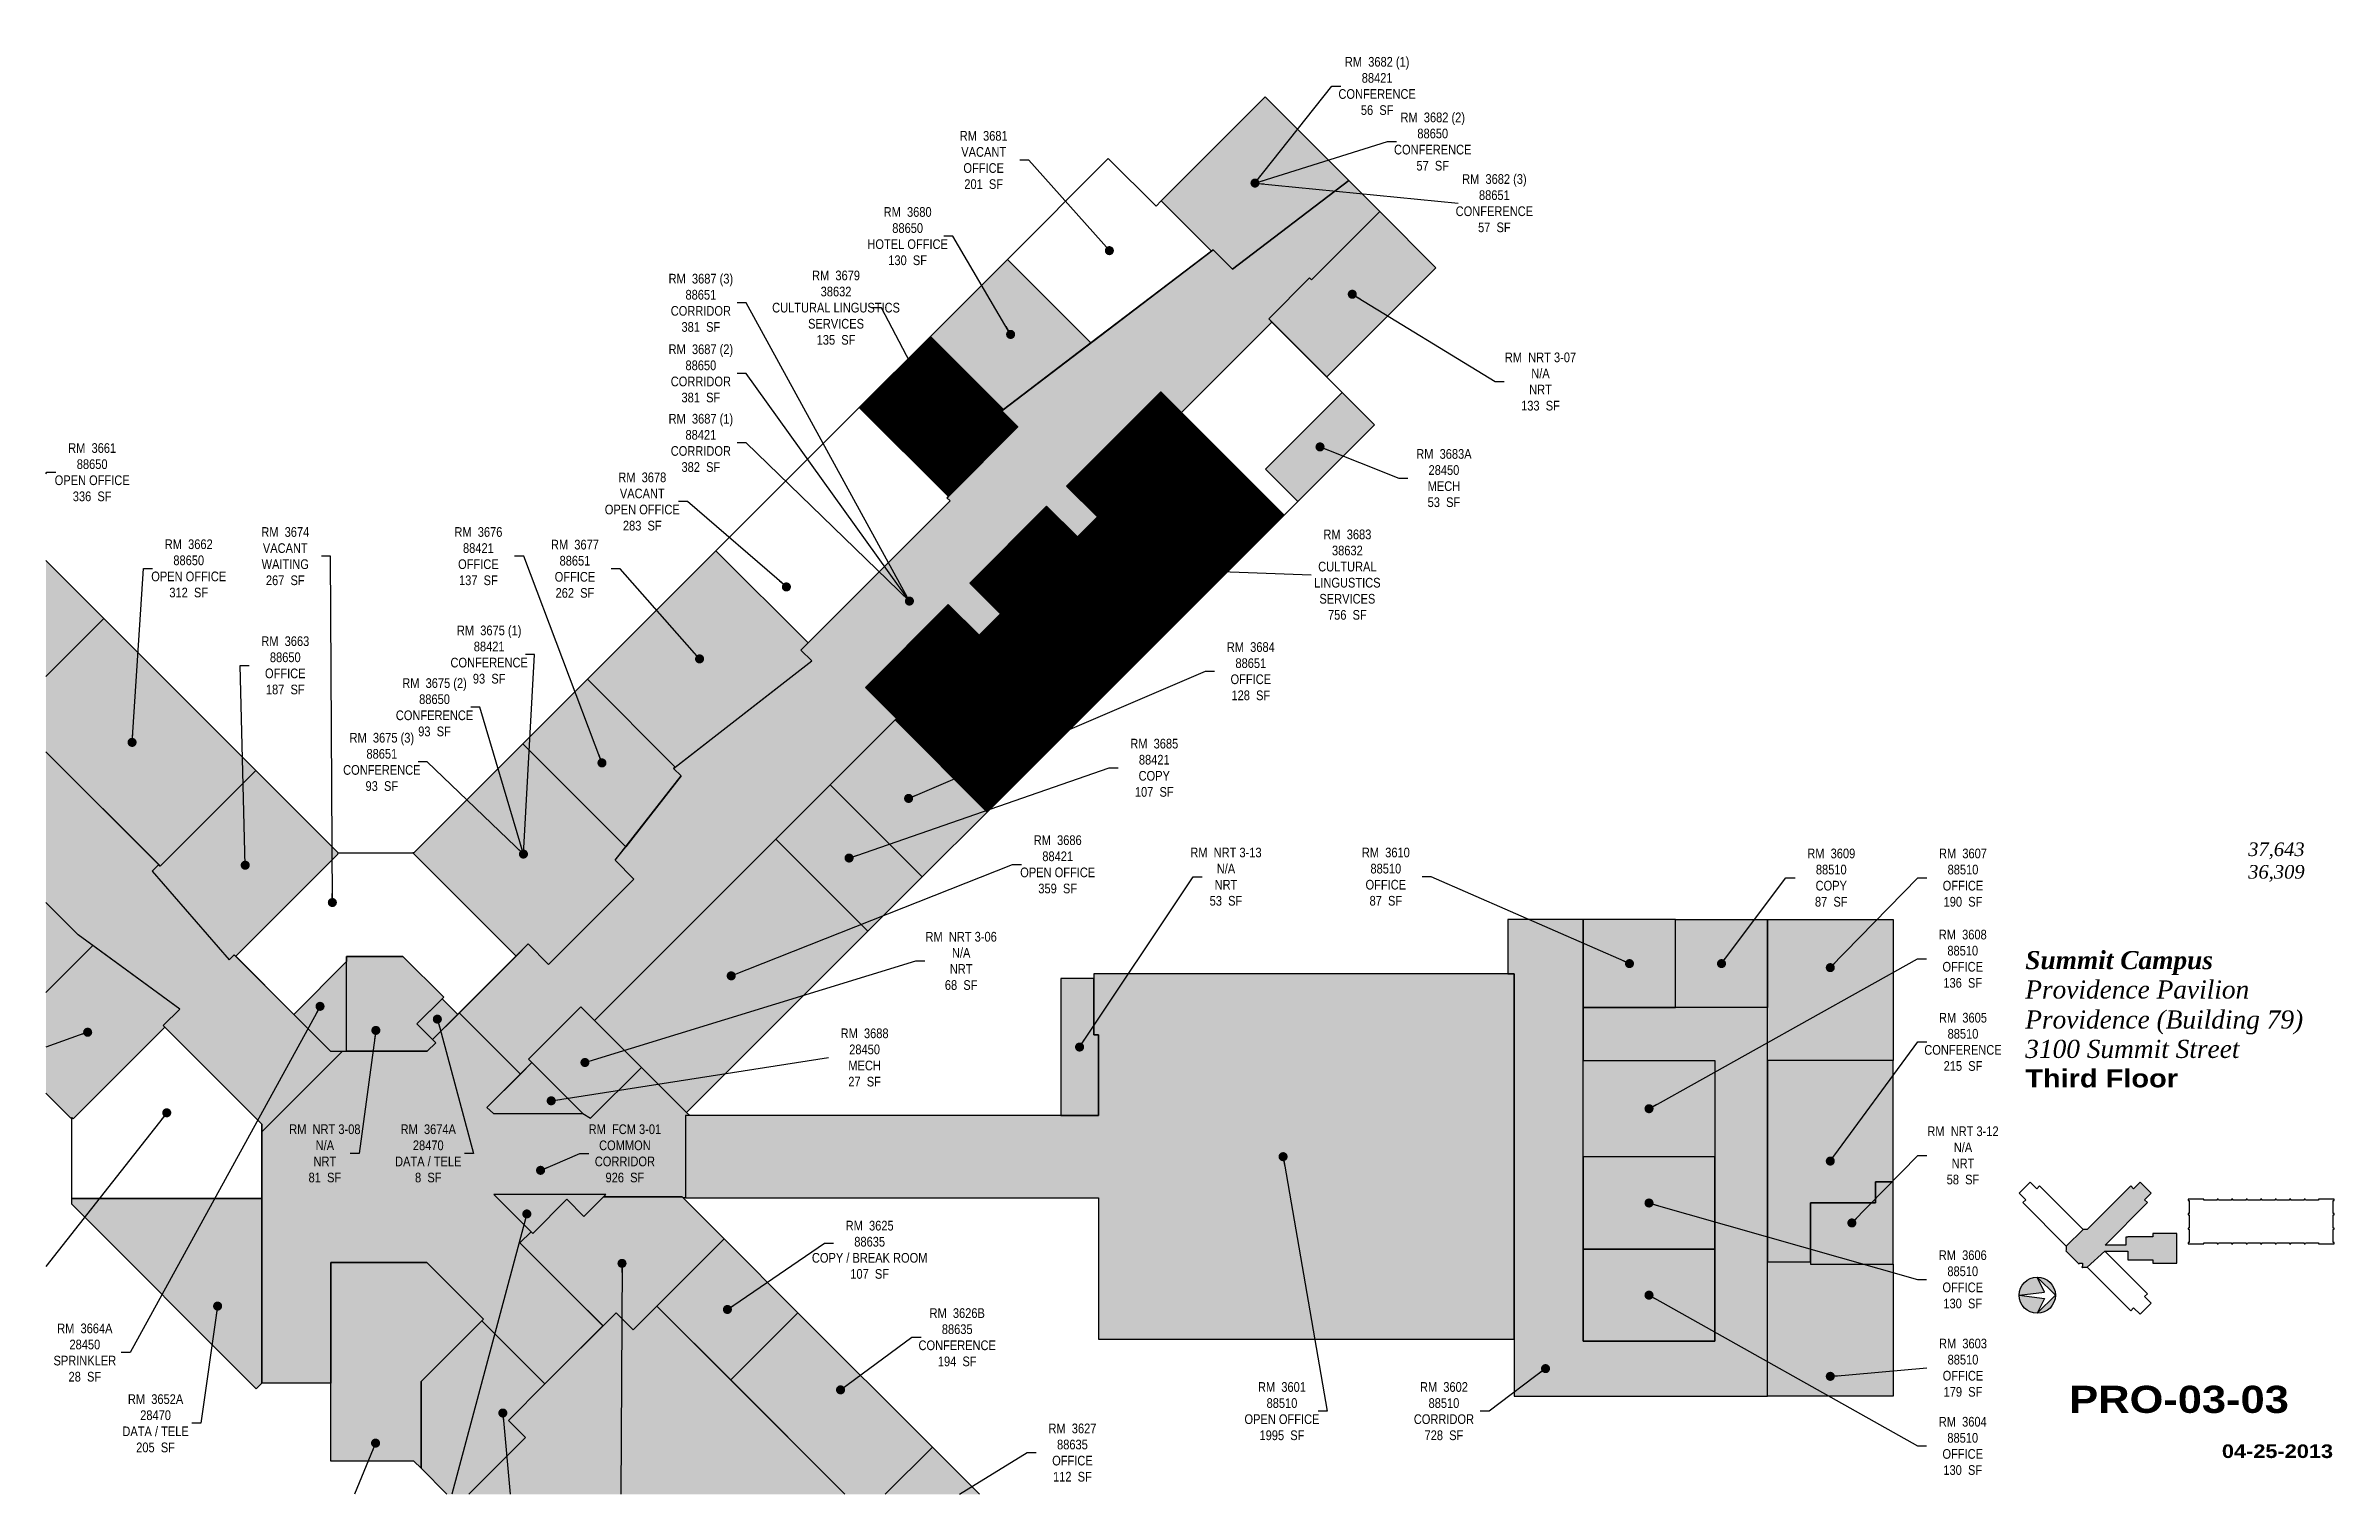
# Paper-space layout '03' of a CAD drawing. Header units: inches. Extents: x 0.9 to 16.7, y 0.5 to 10.5.
# The model-space entities are those that its viewports show. They can reach past a viewport. Long polylines and large blocks are cut down to what shows.
import ezdxf
from ezdxf.enums import TextEntityAlignment as Align

# ---------------------------------------------------------------- set-up
doc = ezdxf.new("R2010")
doc.units = ezdxf.units.IN
doc.header["$MEASUREMENT"] = 0
doc.layers.get('DEFPOINTS').update_dxf_attribs({"color": 31})
for name, color, linetype in [('0-LABEL', 3, 'Continuous'), ('1-NRT', 200, 'Continuous'), ('1-NRT-PTN', 253, 'Continuous'), ('3-FCM', 190, 'Continuous'), ('3-FCM-PTN', 9, 'Continuous'), ('4-OCC', 6, 'Continuous'), ('4-OCC-PTN', 95, 'Continuous'), ('4-VACANT', 60, 'Continuous'), ('T-5', 5, 'Continuous'), ('T-8', 8, 'Continuous')]:
    doc.layers.add(name, color=color, linetype=linetype)
doc.layers.get('DEFPOINTS').freeze()
doc.styles.add('ArialB', font='')
doc.styles.add('ArialN', font='ARIALN.TTF')
doc.styles.add('TimesI', font='timesi.ttf')
doc.styles.add('TimesIB', font='timesbi.ttf')
doc.styles.get('ArialB').set_extended_font_data('Arial Black')
doc.dimstyles.new('AB-120', dxfattribs={"dimscale": 120, "dimtxt": 0.125, "dimasz": 0.09375, "dimexe": 0.0625, "dimexo": 0.125, "dimgap": 0.375, "dimtad": 0, "dimtih": 1, "dimtoh": 1, "dimdec": 4, "dimrnd": 0.0625, "dimzin": 0, "dimdsep": 46, "dimlunit": 4, "dimtxsty": 'ArialN', "dimblk": 'ARCHTICK', "dimcen": 0.09375, "dimclrd": 256, "dimclre": 256, "dimclrt": 256, "dimadec": 0, "dimazin": 0, "dimtfac": 1, "dimtdec": 4, "dimtofl": 0, "dimtmove": 2, "dimatfit": 3, "dimldrblk": 'DOT', "dimfxl": 0, "dimfrac": 2, "dimtolj": 1, "dimtzin": 0, "dimlwd": -1, "dimlwe": -1, "dimarcsym": 0})

# ---------------------------------------------------------------- blocks, each defined once
blk = doc.blocks.new('3rd outline')
blk.add_lwpolyline([(14.639, 2.654), (14.562, 2.578), (14.608, 2.532), (14.588, 2.513), (14.888, 2.212), (14.888, 2.184), (14.885, 2.18), (14.977, 2.088), (14.977, 2.095), (15, 2.095), (15, 2.075), (14.995, 2.07), (15.001, 2.064), (15.005, 2.068), (15.033, 2.068), (15.333, 1.767), (15.353, 1.787), (15.398, 1.742), (15.475, 1.818), (15.429, 1.864), (15.449, 1.883), (15.155, 2.177), (15.314, 2.177), (15.314, 2.118), (15.486, 2.118), (15.486, 2.095), (15.651, 2.095), (15.651, 2.3), (15.486, 2.3), (15.486, 2.278), (15.314, 2.278), (15.314, 2.274), (15.3, 2.274), (15.3, 2.219), (15.156, 2.219), (15.449, 2.513), (15.429, 2.532), (15.475, 2.578), (15.398, 2.654), (15.353, 2.609), (15.333, 2.629), (15.033, 2.328), (15.005, 2.328), (14.704, 2.629), (14.684, 2.609)], close=True)
blk.add_lwpolyline([(15.73, 2.537), (15.73, 2.529), (15.737, 2.528), (15.737, 2.438), (15.73, 2.437), (15.73, 2.429), (15.737, 2.428), (15.737, 2.338), (15.73, 2.337), (15.73, 2.329), (15.737, 2.328), (15.737, 2.238), (15.73, 2.237), (15.73, 2.229), (15.838, 2.229), (15.839, 2.236), (15.93, 2.236), (15.93, 2.229), (15.938, 2.229), (15.939, 2.236), (16.03, 2.236), (16.03, 2.229), (16.038, 2.229), (16.039, 2.236), (16.13, 2.236), (16.13, 2.229), (16.138, 2.229), (16.139, 2.236), (16.23, 2.236), (16.23, 2.229), (16.238, 2.229), (16.238, 2.229), (16.239, 2.236), (16.33, 2.236), (16.33, 2.229), (16.338, 2.229), (16.339, 2.236), (16.43, 2.236), (16.43, 2.229), (16.438, 2.229), (16.439, 2.236), (16.53, 2.236), (16.53, 2.229), (16.538, 2.229), (16.539, 2.236), (16.63, 2.236), (16.63, 2.229), (16.738, 2.229), (16.738, 2.237), (16.731, 2.238), (16.731, 2.328), (16.738, 2.329), (16.738, 2.337), (16.731, 2.338), (16.731, 2.428), (16.738, 2.429), (16.738, 2.437), (16.731, 2.437), (16.731, 2.528), (16.738, 2.529), (16.738, 2.537), (16.63, 2.537), (16.63, 2.53), (16.539, 2.53), (16.538, 2.537), (16.53, 2.537), (16.53, 2.53), (16.439, 2.53), (16.438, 2.537), (16.43, 2.537), (16.43, 2.53), (16.339, 2.53), (16.338, 2.537), (16.33, 2.537), (16.33, 2.53), (16.239, 2.53), (16.238, 2.537), (16.23, 2.537), (16.23, 2.53), (16.139, 2.53), (16.138, 2.537), (16.13, 2.537), (16.13, 2.53), (16.039, 2.53), (16.038, 2.537), (16.03, 2.537), (16.03, 2.53), (15.939, 2.53), (15.938, 2.537), (15.93, 2.537), (15.93, 2.53), (15.839, 2.53), (15.838, 2.537), (15.73, 2.537)])
blk = doc.blocks.new('n-arrow')
h = blk.add_hatch(color=256)
h.paths.add_polyline_path([(0, 0.125), (0.125, 0, 0.414214)])
h.paths.add_polyline_path([(0, 0.125, 0.414214), (-0.125, 0), (0.051, 0.022)])
h = blk.add_hatch(color=256)
h.paths.add_polyline_path([(0.051, -0.022), (-0.125, 0, 0.414214), (0, -0.125)])
h.paths.add_polyline_path([(0.125, 0), (0, -0.125, 0.414214)])
for p, q in [((-0.125, 0), (0.051, 0.022)), ((-0.125, 0), (0.051, -0.022)), ((0, 0.125), (0.125, 0)), ((0.051, 0.022), (0, 0.125)), ((0, -0.125), (0.125, 0)), ((0.051, -0.022), (0, -0.125))]:
    blk.add_line(p, q)
blk.add_circle((0, 0), 0.125)
blk = doc.blocks.new('AB-TB-text')
for tag, style, p in [('GROSS', 'TimesI', (1.93, 4.406)), ('USEABLE', 'TimesI', (1.93, 4.25)), ('DATE', 'ArialB', (2.125, 0.25))]:
    blk.add_attdef(tag, text='', height=0.0938, dxfattribs=dict(style=style)).set_placement(p, align=Align.RIGHT)
for tag, style, p in [('CAMPUS', 'TimesIB', (0, 3.75)), ('PAVILION', 'TimesI', (0, 3.547)), ('BUILDING', 'TimesI', (0, 3.34)), ('STREET', 'TimesI', (0, 3.137)), ('FLOOR', 'ArialB', (0, 2.934))]:
    blk.add_attdef(tag, text='', height=0.125, dxfattribs=dict(style=style)).set_placement(p, align=Align.TOP_LEFT)
at = {"style": 'ArialB'}
blk.add_attdef('DWG#', text='', height=0.188, dxfattribs=at).set_placement((1.062, 0.749), align=Align.TOP_CENTER)
blk = doc.blocks.new('_ArchTick')
at = {"const_width": 0.15}
blk.add_lwpolyline([(-0.5, -0.5), (0.5, 0.5)], dxfattribs=at)
blk = doc.blocks.new('_Dot')
at = {"lineweight": -2}
blk.add_line((-0.5, 0), (-1, 0), dxfattribs=at)
at = {"const_width": 0.5}
blk.add_lwpolyline([(-0.25, 0, 1), (0.25, 0, 1)], format="xyb", close=True, dxfattribs=at)

msp = doc.modelspace()

# ---------------------------------------------------------------- hatches: boundary and pattern name
at = {"layer": '1-NRT-PTN'}
for points in [[(-549.8, 2661.2), (-619.4, 2730.9), (-704.3, 2646), (-706.7, 2648.5), (-757.6, 2597.6), (-685.5, 2525.5)], [(-1816.2, 1721.5), (-1792.8, 1698.1), (-1803.3, 1687.7), (-1833.3, 1687.7), (-1903.8, 1687.7), (-1903.8, 1805.3), (-1833.6, 1805.3), (-1782.9, 1754.7)], [(-1016.1, 1708), (-1016.1, 1607.5), (-969.1, 1607.5), (-969.1, 1708), (-975.1, 1708), (-975.1, 1777.8), (-1016.1, 1777.8)], [(-1537.2, 1667.4), (-1612.5, 1742.7), (-1677.6, 1677.6), (-1610.1, 1610.1), (-1600.5, 1604.2)], [(-1581.4, 1509.5), (-1720.6, 1509.5), (-1672.2, 1461.1), (-1629.8, 1503.5), (-1608.6, 1482.3)], [(-84.1, 1499.1), (-84.1, 1423.1), (18.5, 1423.1), (18.5, 1525.1), (-3.5, 1525.1), (-3.5, 1499.1)], [(-1804, 1425.1), (-1733.4, 1354.6), (-1811.1, 1277), (-1811.1, 1169.2), (-1820.1, 1178.2), (-1923, 1178.2), (-1923, 1425.1)]]:
    msp.add_hatch(color=256, dxfattribs=at).paths.add_polyline_path(points)
at = {"layer": '3-FCM-PTN'}
for points in [[(-2009, 1275), (-2009, 1587.2), (-1908.6, 1687.7), (-1803.3, 1687.7), (-1792.8, 1698.1), (-1796.7, 1702), (-1763.5, 1735.3), (-1687.5, 1659.2), (-1729.2, 1617.5), (-1721.2, 1610.1), (-1610.1, 1610.1), (-1600.5, 1604.2), (-1537.2, 1667.4), (-1481, 1611.2), (-1477.1, 1607.5), (-1482.2, 1607.5), (-1482.2, 1505.4), (-1485.4, 1505.4), (-1486.6, 1506.5), (-1584.4, 1506.5), (-1581.4, 1509.5), (-1581.4, 1509.5), (-1720.6, 1509.5), (-1674.3, 1463.2), (-1688.2, 1449.4), (-1624.6, 1385.7), (-1585, 1346.1), (-1657.1, 1274), (-1698.8, 1315.7), (-1735.6, 1352.5), (-1733.4, 1354.6), (-1804, 1425.1), (-1923, 1425.1), (-1923, 1275)], [(-1434.3, 1454.3), (-1547.5, 1341.2), (-1568.7, 1362.4), (-1584.9, 1346.1), (-1624.6, 1385.7), (-1688.2, 1449.4), (-1674.3, 1463.2), (-1672.2, 1461.1), (-1629.8, 1503.5), (-1608.6, 1482.3), (-1584.4, 1506.5), (-1486.6, 1506.5)], [(-1735.6, 1352.5), (-1698.8, 1315.7), (-1657.1, 1274), (-1702.3, 1228.7), (-1681.1, 1207.5), (-1765.3, 1123.4), (-1811.1, 1169.2), (-1811.1, 1277)]]:
    msp.add_hatch(color=256, dxfattribs=at).paths.add_polyline_path(points)
at = {"layer": '4-OCC-PTN'}
for color, points in [(192, [(-802.6, 2659.5), (-826.5, 2683.4), (-828.8, 2681.7), (-891.2, 2744.1), (-761.9, 2873.4), (-658.1, 2769.5)]), (185, [(-2529.5, 2311.9), (-2543.7, 2297.7), (-2691.3, 2445.3), (-2668.6, 2468), (-2754, 2553.4), (-2771.4, 2536.1), (-2899, 2663.7), (-2901.5, 2661.2), (-2936.5, 2696.3), (-3001.1, 2631.7), (-2978.4, 2609), (-2932.3, 2493.2), (-2661, 2294.7), (-2680, 2275.6), (-2585.9, 2206.7), (-2595.7, 2197), (-2500.5, 2087.1), (-2496.3, 2091.3), (-2237.1, 1832.1), (-2111, 1739.8), (-2131.4, 1719.4), (-2009, 1596.9), (-2009, 1587.2), (-1908.6, 1687.7), (-1923.7, 1687.7), (-2043.4, 1807.4), (-2049.6, 1801.1), (-2145.2, 1911.4), (-2137.1, 1919.5)]), (185, [(-1178.1, 2575.9), (-1082.4, 2671.6), (-978.5, 2567.7), (-1087.2, 2485)]), (55, [(-761.5, 2410.9), (-666.2, 2506.2), (-626.1, 2466.1), (-721.4, 2370.8)]), (185, [(-2205.2, 2225.1), (-2408.8, 2428.8), (-2527.6, 2310), (-2324, 2106.4)]), (137, [(-1325.5, 2172.7), (-1338.9, 2186), (-1330.1, 2194.9), (-1444.6, 2309.4), (-1604.2, 2149.8), (-1495.1, 2040.7)]), (185, [(-2135.2, 1917.5), (-2324, 2106.4), (-2205.2, 2225.1), (-2016.4, 2036.3)]), (192, [(-1604.2, 2149.8), (-1495.1, 2040.7), (-1497.3, 2039), (-1487.9, 2029.6), (-1556.6, 1941.7), (-1684.5, 2069.5)]), (185, [(-2339.8, 1698), (-2219, 1818.8), (-2237.1, 1832.1), (-2496.3, 2091.3), (-2500.5, 2087.1), (-2502.3, 2089.2), (-2616.7, 1974.8)]), (137, [(-1188.1, 1904.1), (-1302.6, 2018.6), (-1222, 2099.2), (-1107.5, 1984.7)]), (192, [(-1556.6, 1941.7), (-1684.5, 2069.5), (-1820.1, 1934), (-1821.1, 1934), (-1820.6, 1933.4), (-1693, 1805.8), (-1677.9, 1820.8), (-1652.5, 1795.4), (-1546.4, 1901.4), (-1569.8, 1924.8)]), (185, [(-1914.3, 1932.6), (-1914, 1934), (-2016.4, 2036.3), (-2135.2, 1917.5), (-2137.1, 1919.5), (-2145.2, 1911.4), (-2049.6, 1801.1), (-2043.4, 1807.4), (-2041.4, 1805.5)]), (192, [(-1370.2, 1951.1), (-1302.6, 2018.6), (-1188.1, 1904.1), (-1255.6, 1836.6)]), (192, [(-1255.6, 1836.6), (-1481, 1611.2), (-1595.5, 1725.7), (-1370.2, 1951.1)]), (193, [(-366.6, 1851.1), (-460.5, 1851.1), (-460.5, 1783.5), (-452.5, 1783.5), (-452.5, 1329.5), (-452.5, 1259), (-137.8, 1259), (-137.8, 1741.7), (-366.6, 1741.7), (-366.6, 1676.2), (-203.1, 1676.2), (-203.1, 1327.1), (-366.6, 1327.1)]), (193, [(-366.6, 1851.1), (-366.6, 1741.7), (-251.8, 1741.7), (-251.8, 1851.1)]), (193, [(-251.8, 1851.1), (-137.8, 1851.1), (-137.8, 1741.7), (-251.8, 1741.7)]), (193, [(-137.8, 1851.1), (18.5, 1851.1), (18.5, 1678.8), (18.5, 1676.2), (-137.8, 1676.2), (-137.8, 1741.7)]), (185, [(-2219, 1818.8), (-2339.8, 1698), (-2246.2, 1604.3), (-2245.2, 1605.2), (-2243.5, 1603.4), (-2129.5, 1717.4), (-2131.4, 1719.4), (-2111, 1739.8)]), (55, [(-1903.8, 1798.9), (-1969.3, 1733.3), (-1923.7, 1687.7), (-1903.8, 1687.7), (-1903.8, 1694.7)]), (193, [(-975.1, 1783.5), (-975.1, 1708), (-969.1, 1708), (-969.1, 1607.5), (-1477.1, 1607.5), (-1478.3, 1607.5), (-1482.2, 1607.5), (-1482.2, 1505.4), (-969.1, 1505.4), (-969.1, 1329.5), (-452.5, 1329.5), (-452.5, 1783.5), (-969.1, 1783.5)]), (62, [(-1796.7, 1702), (-1816.2, 1721.5), (-1784.9, 1752.8), (-1765.4, 1733.3)]), (55, [(-1721.2, 1610.1), (-1610.1, 1610.1), (-1673.3, 1673.4), (-1729.2, 1617.5)]), (193, [(-366.6, 1676.2), (-203.1, 1676.1), (-203.1, 1556.1), (-366.6, 1556.1)]), (193, [(-137.8, 1676.2), (-137.8, 1425.7), (-84.1, 1425.7), (-84.1, 1499.1), (-3.5, 1499.1), (-3.5, 1525.1), (18.5, 1525.1), (18.5, 1676.2)]), (193, [(-366.6, 1556.1), (-366.6, 1441.6), (-203.1, 1441.6), (-203.1, 1556.1)]), (62, [(-2009, 1275), (-2015.9, 1268.1), (-2245.2, 1497.4), (-2245.2, 1504.6), (-2009, 1504.6)]), (131, [(-1434.3, 1454.3), (-1342.6, 1362.6), (-1426.2, 1279), (-1518, 1370.7)]), (193, [(-366.6, 1441.6), (-366.6, 1327.1), (-203.1, 1327.1), (-203.1, 1441.6)]), (193, [(-137.8, 1425.7), (-84.1, 1425.7), (-84.1, 1423.1), (18.5, 1423.1), (18.5, 1259), (-137.8, 1259)]), (131, [(-1681.1, 1207.5), (-1765.3, 1123.4), (-989.6, 347.7), (-863.7, 473.6), (-824.1, 434), (-820.5, 437.6), (-687.5, 304.7), (-617.6, 374.6), (-753.4, 510.3), (-705.5, 558.2), (-1518, 1370.7), (-1547.5, 1341.2), (-1568.7, 1362.4), (-1657.1, 1274), (-1702.3, 1228.7)]), (131, [(-1426.2, 1279), (-1259.2, 1111.9), (-1175.5, 1195.5), (-1342.6, 1362.6)]), (131, [(-1259.2, 1111.9), (-1162.5, 1015.2), (-1078.9, 1098.9), (-1175.5, 1195.5)])]:
    msp.add_hatch(color=color, dxfattribs=at).paths.add_polyline_path(points)
h = msp.add_hatch(dxfattribs=at)
h.set_pattern_fill('ANSI31', color=192)
h.paths.add_polyline_path([(-1155.8, 2242.5), (-1117.6, 2204.4), (-1090.9, 2231.1), (-1129.1, 2269.3), (-1033.6, 2364.7), (-995.4, 2326.6), (-970.5, 2351.5), (-1008.7, 2389.7), (-891.5, 2506.9), (-866, 2481.4), (-753.8, 2593.7), (-757.6, 2597.6), (-706.7, 2648.5), (-704.3, 2646), (-619.4, 2730.9), (-658.1, 2769.5), (-802.6, 2659.5), (-826.5, 2683.4), (-1089.2, 2483.4), (-1069.2, 2463.5), (-1157.5, 2375.2), (-1153.6, 2371.3), (-1338.9, 2186), (-1325.5, 2172.7), (-1495.4, 2040.4), (-1497.3, 2039), (-1487.9, 2029.6), (-1569.8, 1924.8), (-1546.4, 1901.4), (-1652.5, 1795.4), (-1677.9, 1820.8), (-1693, 1805.8), (-1763.5, 1735.3), (-1687.5, 1659.2), (-1673.3, 1673.4), (-1677.6, 1677.6), (-1612.5, 1742.7), (-1595.5, 1725.7), (-1220.1, 2101.2), (-1258.6, 2139.7)])
h = msp.add_hatch(dxfattribs=at)
h.set_pattern_fill('ANSI31')
h.paths.add_polyline_path([(-1089.2, 2483.4), (-1087.2, 2485), (-1178.1, 2575.9), (-1266.4, 2487.6), (-1155.7, 2377), (-1069.2, 2463.5)])
h = msp.add_hatch(dxfattribs=at)
h.set_pattern_fill('ANSI31')
h.paths.add_polyline_path([(-738.4, 2353.8), (-891.5, 2506.9), (-1008.7, 2389.7), (-970.5, 2351.5), (-995.4, 2326.6), (-1033.6, 2364.7), (-1129.1, 2269.3), (-1090.9, 2231.1), (-1117.7, 2204.3), (-1155.8, 2242.5), (-1258.6, 2139.7), (-1220.1, 2101.2), (-1222, 2099.2), (-1107.5, 1984.7)])

# ---------------------------------------------------------------- linework, layer by layer
at = {"layer": '1-NRT'}
for points in [[(-549.8, 2661.2), (-619.4, 2730.9), (-704.3, 2646), (-706.7, 2648.5), (-757.6, 2597.6), (-685.5, 2525.5), (-549.8, 2661.2)], [(-1016.1, 1708), (-1016.1, 1607.5), (-969.1, 1607.5), (-969.1, 1708), (-975.1, 1708), (-975.1, 1777.8), (-1016.1, 1777.8), (-1016.1, 1708)], [(-1537.2, 1667.4), (-1612.5, 1742.7), (-1677.6, 1677.6), (-1610.1, 1610.1), (-1600.5, 1604.2), (-1537.2, 1667.4)]]:
    msp.add_lwpolyline(points, dxfattribs=at)
for points in [[(-1816.2, 1721.5), (-1792.8, 1698.1), (-1792.8, 1698.1), (-1803.3, 1687.7), (-1803.3, 1687.7), (-1833.3, 1687.7), (-1903.8, 1687.7), (-1903.8, 1805.3), (-1833.6, 1805.3), (-1782.9, 1754.7)], [(-1581.4, 1509.5), (-1720.6, 1509.5), (-1672.2, 1461.1), (-1629.8, 1503.5), (-1608.6, 1482.3), (-1581.4, 1509.5)], [(-84.1, 1499.1), (-84.1, 1423.1), (18.5, 1423.1), (18.5, 1525.1), (-3.5, 1525.1), (-3.5, 1499.1)], [(-1804, 1425.1), (-1804, 1425.1), (-1733.4, 1354.6), (-1811.1, 1277), (-1811.1, 1169.2), (-1820.1, 1178.2), (-1923, 1178.2), (-1923, 1425.1)]]:
    msp.add_lwpolyline(points, close=True, dxfattribs=at)
at = {"layer": '3-FCM'}
msp.add_lwpolyline([(-2009, 1275), (-2009, 1587.2), (-1908.6, 1687.7), (-1908.6, 1687.7), (-1803.3, 1687.7), (-1792.8, 1698.1), (-1796.7, 1702), (-1763.5, 1735.3), (-1687.5, 1659.2), (-1729.2, 1617.5), (-1721.2, 1610.1), (-1610.1, 1610.1), (-1600.5, 1604.2), (-1537.2, 1667.4), (-1481, 1611.2), (-1477.1, 1607.5), (-1482.2, 1607.5), (-1482.2, 1505.4), (-1485.4, 1505.4), (-1486.6, 1506.5), (-1584.4, 1506.5), (-1581.4, 1509.5), (-1581.4, 1509.5), (-1720.6, 1509.5), (-1674.3, 1463.2), (-1674.3, 1463.2), (-1688.2, 1449.4), (-1688.2, 1449.4), (-1624.6, 1385.7), (-1624.6, 1385.7), (-1624.6, 1385.7), (-1585, 1346.1), (-1657.1, 1274), (-1698.8, 1315.7), (-1698.8, 1315.7), (-1735.6, 1352.5), (-1733.4, 1354.6), (-1733.4, 1354.6), (-1804, 1425.1), (-1923, 1425.1), (-1923, 1275), (-1923, 1275)], close=True, dxfattribs=at)
for points in [[(-1434.3, 1454.3), (-1547.5, 1341.2), (-1568.7, 1362.4), (-1584.9, 1346.1), (-1624.6, 1385.7), (-1624.6, 1385.7), (-1688.2, 1449.4), (-1674.3, 1463.2), (-1672.2, 1461.1), (-1629.8, 1503.5), (-1608.6, 1482.3), (-1584.4, 1506.5), (-1486.6, 1506.5), (-1434.3, 1454.3)], [(-1735.6, 1352.5), (-1698.8, 1315.7), (-1698.8, 1315.7), (-1657.1, 1274), (-1702.3, 1228.7), (-1681.1, 1207.5), (-1681.1, 1207.5), (-1765.3, 1123.4), (-1765.3, 1123.4), (-1811.1, 1169.2), (-1811.1, 1169.2), (-1811.1, 1277), (-1735.6, 1352.5)]]:
    msp.add_lwpolyline(points, dxfattribs=at)
at = {"layer": '4-OCC'}
for points in [[(-802.6, 2659.5), (-826.5, 2683.4), (-828.8, 2681.7), (-891.2, 2744.1), (-761.9, 2873.4), (-658.1, 2769.5), (-658.1, 2769.5), (-658.1, 2769.5), (-658.1, 2769.5)], [(-1652.5, 1795.4), (-1546.4, 1901.4), (-1569.8, 1924.8), (-1487.9, 2029.6), (-1497.3, 2039), (-1325.5, 2172.7), (-1338.9, 2186), (-1153.6, 2371.3), (-1157.5, 2375.2), (-1069.2, 2463.5), (-1089.2, 2483.4), (-826.5, 2683.4), (-802.6, 2659.5), (-658.1, 2769.5), (-619.4, 2730.9), (-704.3, 2646), (-706.7, 2648.5), (-757.6, 2597.6), (-753.8, 2593.7), (-866, 2481.4), (-891.5, 2506.9), (-1008.7, 2389.7), (-970.5, 2351.5), (-995.4, 2326.6), (-1033.6, 2364.7), (-1129.1, 2269.3), (-1090.9, 2231.1), (-1117.6, 2204.4), (-1155.8, 2242.5), (-1258.6, 2139.7), (-1220.1, 2101.2), (-1595.5, 1725.7), (-1612.5, 1742.7), (-1677.6, 1677.6), (-1673.3, 1673.4), (-1687.5, 1659.2), (-1763.5, 1735.3), (-1677.9, 1820.8)], [(-1178.1, 2575.9), (-1082.4, 2671.6), (-978.5, 2567.7), (-1087.2, 2485)], [(-2135.2, 1917.5), (-2135.2, 1917.5), (-2135.2, 1917.5), (-2324, 2106.4), (-2205.2, 2225.1), (-2016.4, 2036.3)], [(-1604.2, 2149.8), (-1495.1, 2040.7), (-1497.3, 2039), (-1487.9, 2029.6), (-1556.6, 1941.7), (-1684.5, 2069.5)], [(-366.6, 1851.1), (-366.6, 1741.7), (-251.8, 1741.7), (-251.8, 1851.1)], [(-251.8, 1851.1), (-137.8, 1851.1), (-137.8, 1741.7), (-251.8, 1741.7)], [(-137.8, 1851.1), (18.5, 1851.1), (18.5, 1678.8), (18.5, 1676.2), (-137.8, 1676.2), (-137.8, 1741.7), (-137.8, 1741.7)], [(-975.1, 1783.5), (-975.1, 1708), (-969.1, 1708), (-969.1, 1607.5), (-1477.1, 1607.5), (-1478.3, 1607.5), (-1482.2, 1607.5), (-1482.2, 1505.4), (-969.1, 1505.4), (-969.1, 1329.5), (-452.5, 1329.5), (-452.5, 1329.5), (-452.5, 1329.5), (-452.5, 1783.5), (-452.5, 1783.5), (-452.5, 1783.5), (-969.1, 1783.5)], [(-1796.7, 1702), (-1816.2, 1721.5), (-1784.9, 1752.8), (-1765.4, 1733.3)], [(-366.6, 1676.2), (-203.1, 1676.1), (-203.1, 1556.1), (-366.6, 1556.1)], [(-137.8, 1676.2), (-137.8, 1425.7), (-84.1, 1425.7), (-84.1, 1499.1), (-3.5, 1499.1), (-3.5, 1525.1), (18.5, 1525.1), (18.5, 1676.2)], [(-366.6, 1556.1), (-366.6, 1441.6), (-203.1, 1441.6), (-203.1, 1556.1)], [(-2009, 1275), (-2015.9, 1268.1), (-2245.2, 1497.4), (-2245.2, 1504.6), (-2009, 1504.6)], [(-1434.3, 1454.3), (-1342.6, 1362.6), (-1426.2, 1279), (-1518, 1370.7)], [(-366.6, 1441.6), (-366.6, 1327.1), (-203.1, 1327.1), (-203.1, 1441.6)], [(-1681.1, 1207.5), (-1765.3, 1123.4), (-989.6, 347.7), (-863.7, 473.6), (-824.1, 434), (-820.5, 437.6), (-687.5, 304.7), (-617.6, 374.6), (-753.4, 510.3), (-705.5, 558.2), (-1518, 1370.7), (-1518, 1370.7), (-1518, 1370.7), (-1518, 1370.7), (-1518, 1370.7), (-1518, 1370.7), (-1547.5, 1341.2), (-1568.7, 1362.4), (-1657.1, 1274), (-1657.1, 1274), (-1702.3, 1228.7), (-1681.1, 1207.5)], [(-1426.2, 1279), (-1259.2, 1111.9), (-1175.5, 1195.5), (-1342.6, 1362.6)], [(-1259.2, 1111.9), (-1162.5, 1015.2), (-1078.9, 1098.9), (-1175.5, 1195.5)]]:
    msp.add_lwpolyline(points, close=True, dxfattribs=at)
for points in [[(-2529.5, 2311.9), (-2137.1, 1919.5), (-2145.2, 1911.4), (-2049.6, 1801.1), (-2043.4, 1807.4), (-1923.7, 1687.7), (-1908.6, 1687.7), (-2009, 1587.2), (-2009, 1596.9), (-2131.4, 1719.4), (-2111, 1739.8), (-2237.1, 1832.1), (-2496.3, 2091.3)], [(-1107.5, 1984.7), (-721.4, 2370.8), (-721.4, 2370.8), (-761.5, 2410.9), (-666.2, 2506.2), (-753.8, 2593.7), (-866, 2481.4), (-891.5, 2506.9), (-1008.7, 2389.7), (-970.5, 2351.5), (-995.4, 2326.6), (-1033.6, 2364.7), (-1129.1, 2269.3), (-1090.9, 2231.1), (-1117.6, 2204.4), (-1155.8, 2242.5), (-1258.6, 2139.7), (-1220.1, 2101.2), (-1222, 2099.2), (-1107.5, 1984.7)], [(-1069.2, 2463.5), (-1089.2, 2483.4), (-1087.2, 2485), (-1178.1, 2575.9), (-1266.4, 2487.6), (-1266.4, 2487.6), (-1155.7, 2377), (-1069.2, 2463.5)], [(-1258.6, 2139.7), (-1155.9, 2242.6), (-1117.7, 2204.3), (-1090.9, 2231.1), (-1129.1, 2269.3), (-1033.6, 2364.7), (-995.4, 2326.6), (-970.5, 2351.5), (-1008.7, 2389.7), (-891.5, 2506.9), (-738.4, 2353.8), (-1107.5, 1984.7), (-1222, 2099.2), (-1220.1, 2101.2), (-1258.7, 2139.7)], [(-761.5, 2410.9), (-666.2, 2506.2), (-626.1, 2466.1), (-721.4, 2370.8), (-761.5, 2410.9)], [(-866, 2481.4), (-738.4, 2353.8)], [(-2205.2, 2225.1), (-2408.8, 2428.8), (-2408.8, 2428.8), (-2527.6, 2310), (-2527.6, 2310), (-2324, 2106.4), (-2205.2, 2225.1)], [(-1325.5, 2172.7), (-1338.9, 2186), (-1330.1, 2194.9), (-1330.1, 2194.9), (-1444.6, 2309.4), (-1604.2, 2149.8), (-1604.2, 2149.8), (-1495.1, 2040.7), (-1325.5, 2172.7)], [(-2339.8, 1698), (-2219, 1818.8), (-2237.1, 1832.1), (-2496.3, 2091.3), (-2500.5, 2087.1), (-2502.3, 2089.2), (-2616.7, 1974.8), (-2339.8, 1698), (-2339.8, 1698)], [(-1188.1, 1904.1), (-1302.6, 2018.6), (-1222, 2099.2), (-1222, 2099.2), (-1107.5, 1984.7), (-1188.1, 1904.1)], [(-1556.6, 1941.7), (-1684.5, 2069.5), (-1820.1, 1934), (-1821.1, 1934), (-1820.6, 1933.4), (-1693, 1805.8), (-1677.9, 1820.8), (-1652.5, 1795.4), (-1546.4, 1901.4), (-1569.8, 1924.8), (-1556.6, 1941.7)], [(-1914.3, 1932.6), (-1914, 1934), (-2016.4, 2036.3), (-2135.2, 1917.5), (-2137.1, 1919.5), (-2137.1, 1919.5), (-2145.2, 1911.4), (-2049.6, 1801.1), (-2043.4, 1807.4), (-2041.4, 1805.5), (-1914.3, 1932.6), (-1914.3, 1932.6), (-1914.3, 1932.6)], [(-1370.2, 1951.1), (-1302.6, 2018.6), (-1302.6, 2018.6), (-1188.1, 1904.1), (-1255.6, 1836.6), (-1370.2, 1951.1)], [(-1255.6, 1836.6), (-1481, 1611.2), (-1595.5, 1725.7), (-1370.2, 1951.1), (-1370.2, 1951.1), (-1255.6, 1836.6)], [(-366.6, 1851.1), (-460.5, 1851.1), (-460.5, 1783.5), (-452.5, 1783.5), (-452.5, 1329.5), (-452.5, 1259), (-137.8, 1259), (-137.8, 1741.7), (-366.6, 1741.7), (-366.6, 1676.2), (-203.1, 1676.2), (-203.1, 1327.1), (-366.6, 1327.1), (-366.6, 1851.1)], [(-2219, 1818.8), (-2339.8, 1698), (-2246.2, 1604.3), (-2245.2, 1605.2), (-2243.5, 1603.4), (-2129.5, 1717.4), (-2131.4, 1719.4), (-2111, 1739.8), (-2219, 1818.8)], [(-1903.8, 1798.9), (-1969.3, 1733.3), (-1923.7, 1687.7), (-1903.8, 1687.7), (-1903.8, 1694.7), (-1903.8, 1798.9)], [(-1721.2, 1610.1), (-1610.1, 1610.1), (-1673.3, 1673.4), (-1729.2, 1617.5), (-1721.2, 1610.1)], [(-137.8, 1425.7), (-84.1, 1425.7), (-84.1, 1423.1), (18.5, 1423.1), (18.5, 1259), (-137.8, 1259), (-137.8, 1425.7)]]:
    msp.add_lwpolyline(points, dxfattribs=at)
at = {"layer": '4-VACANT'}
for points in [[(-891.2, 2744.1), (-828.8, 2681.7), (-978.5, 2567.7), (-978.5, 2567.7), (-1082.4, 2671.6), (-957, 2797), (-897.6, 2737.6), (-891.2, 2744.1)], [(-2041.4, 1805.5), (-1914.3, 1932.6), (-1914, 1934), (-1821.1, 1934), (-1693, 1805.8), (-1765.4, 1733.3), (-1784.9, 1752.8), (-1782.9, 1754.7), (-1833.6, 1805.3), (-1903.8, 1805.3), (-1903.8, 1798.9), (-1969.3, 1733.3), (-2041.4, 1805.5)]]:
    msp.add_lwpolyline(points, dxfattribs=at)
for points in [[(-1155.7, 2377), (-1266.4, 2487.6), (-1444.6, 2309.4), (-1330.1, 2194.9), (-1153.6, 2371.3), (-1157.5, 2375.2)], [(-2245.2, 1605.2), (-2243.5, 1603.4), (-2129.5, 1717.4), (-2009, 1596.9), (-2009, 1596.9), (-2009, 1596.9), (-2009, 1504.6), (-2245.2, 1504.6)]]:
    msp.add_lwpolyline(points, close=True, dxfattribs=at)

# ---------------------------------------------------------------- texts
at = {"char_height": 12, "attachment_point": 5, "style": 'ArialN'}
for s, insert, width in [('RM  3679\\P38632\\PCULTURAL LINGUSTICS SERVICES\\P135  SF', (-1295.3, 2611.5), 177.679), ('RM  3683\\P38632\\PCULTURAL LINGUSTICS SERVICES\\P756  SF', (-659.8, 2279.7), 127.027)]:
    msp.add_mtext(s, dxfattribs=dict(at, insert=insert, width=width))
at = {"layer": '0-LABEL', "char_height": 12, "attachment_point": 5, "style": 'ArialN'}
for s, insert in [('RM  3682 (1)\\P88421\\PCONFERENCE\\P56  SF', (-622.8, 2887)), ('RM  3682 (2)\\P88650\\PCONFERENCE\\P57  SF', (-553.7, 2817.9)), ('RM  3681\\PVACANT\\POFFICE\\P201  SF', (-1111.8, 2795)), ('RM  3682 (3)\\P88651\\PCONFERENCE\\P57  SF', (-477.1, 2741.3)), ('RM  3680\\P88650\\PHOTEL OFFICE\\P130  SF', (-1206.3, 2700.4)), ('RM  3687 (3)\\P88651\\PCORRIDOR\\P381  SF', (-1463.3, 2617.5)), ('RM  3687 (2)\\P88650\\PCORRIDOR\\P381  SF', (-1463.3, 2529.8)), ('RM  NRT 3-07\\PN/A\\PNRT\\P133  SF', (-419.8, 2519.7)), ('RM  3687 (1)\\P88421\\PCORRIDOR\\P382  SF', (-1463.3, 2443.4)), ('RM  3661\\P88650\\POPEN OFFICE\\P336  SF', (-2219.8, 2407)), ('RM  3683A\\P28450\\PMECH\\P53  SF', (-539.8, 2399.7)), ('RM  3678\\PVACANT\\POPEN OFFICE\\P283  SF', (-1536.1, 2370.6)), ('RM  3674\\PVACANT\\PWAITING\\P267  SF', (-1979.8, 2302.7)), ('RM  3676\\P88421\\POFFICE\\P137  SF', (-1739.8, 2302.7)), ('RM  3662\\P88650\\POPEN OFFICE\\P312  SF', (-2099.8, 2287.5)), ('RM  3677\\P88651\\POFFICE\\P262  SF', (-1619.8, 2287)), ('RM  3663\\P88650\\POFFICE\\P187  SF', (-1979.8, 2167)), ('RM  3675 (1)\\P88421\\PCONFERENCE\\P93  SF', (-1726.4, 2180.4)), ('RM  3684\\P88651\\POFFICE\\P128  SF', (-779.8, 2159.7)), ('RM  3675 (2)\\P88650\\PCONFERENCE\\P93  SF', (-1794.3, 2114.9)), ('RM  3675 (3)\\P88651\\PCONFERENCE\\P93  SF', (-1859.8, 2047)), ('RM  3685\\P88421\\PCOPY\\P107  SF', (-899.8, 2039.7)), ('RM  3686\\P88421\\POPEN OFFICE\\P359  SF', (-1019.8, 1919.7)), ('RM  NRT 3-13\\PN/A\\PNRT\\P53  SF', (-810.7, 1904.4)), ('RM  3610\\P88510\\POFFICE\\P87  SF', (-612, 1904.4)), ('RM  3609\\P88510\\PCOPY\\P87  SF', (-58.4, 1903.2)), ('RM  3607\\P88510\\POFFICE\\P190  SF', (105.3, 1903.2)), ('RM  NRT 3-06\\PN/A\\PNRT\\P68  SF', (-1139.8, 1799.7)), ('RM  3608\\P88510\\POFFICE\\P136  SF', (105, 1802.4)), ('RM  3605\\P88510\\PCONFERENCE\\P215  SF', (105.3, 1699.1)), ('RM  3688\\P28450\\PMECH\\P27  SF', (-1259.8, 1679.7)), ('RM  NRT 3-08\\PN/A\\PNRT\\P81  SF', (-1930.6, 1560.5)), ('RM  3674A\\P28470\\PDATA / TELE\\P8  SF', (-1802.1, 1560.5)), ('RM  FCM 3-01\\PCOMMON\\PCORRIDOR\\P926  SF', (-1557.7, 1560.5)), ('RM  NRT 3-12\\PN/A\\PNRT\\P58  SF', (105.3, 1558)), ('RM  3625\\P88635\\PCOPY / BREAK ROOM\\P107  SF', (-1253.5, 1440.7)), ('RM  3606\\P88510\\POFFICE\\P130  SF', (105, 1404)), ('RM  3626B\\P88635\\PCONFERENCE\\P194  SF', (-1144.7, 1332)), ('RM  3664A\\P28450\\PSPRINKLER\\P28  SF', (-2228.9, 1313)), ('RM  3603\\P88510\\POFFICE\\P179  SF', (105.3, 1294.2)), ('RM  3652A\\P28470\\PDATA / TELE\\P205  SF', (-2141, 1225.1)), ('RM  3601\\P88510\\POPEN OFFICE\\P1995  SF', (-741.1, 1240.2)), ('RM  3602\\P88510\\PCORRIDOR\\P728  SF', (-539.8, 1240.2)), ('RM  3627\\P88635\\POFFICE\\P112  SF', (-1001.5, 1188.7)), ('RM  3604\\P88510\\POFFICE\\P130  SF', (105, 1197)), ('RM  3628\\P88635\\POFFICE\\P90  SF', (-902, 1089.2))]:
    msp.add_mtext(s, dxfattribs=dict(at, insert=insert))

# ---------------------------------------------------------------- leaders
at = {"annotation_type": 0, "has_hookline": 1}
for points, hookline_direction, text_width in [([(-1167.8, 2476.4), (-1239, 2611.5), (-1250.3, 2611.5)], 1, 157.5), ([(-962.4, 2289.2), (-704.8, 2279.7)], 0, 80.8)]:
    msp.add_leader(points, dimstyle='AB-120', dxfattribs=dict(at, hookline_direction=hookline_direction, text_width=text_width))
at = {"layer": '0-LABEL', "annotation_type": 0, "has_hookline": 1}
for points, hookline_direction, text_width in [([(-774.6, 2766.4), (-679, 2887), (-667.8, 2887)], 0, 94.8), ([(-774.6, 2766.4), (-609.9, 2817.9), (-598.7, 2817.9)], 0, 94.8), ([(-955.6, 2682.4), (-1055.5, 2795), (-1066.8, 2795)], 1, 56), ([(-774.6, 2766.4), (-522.1, 2741.3)], 0, 94.8), ([(-1078.3, 2578.3), (-1150.1, 2700.4), (-1161.3, 2700.4)], 1, 98.3), ([(556.5, 2447.5), (274.2, 2669.5), (263, 2669.5)], 1, 78.4), ([(-1204.1, 2246.9), (-1407.1, 2617.5), (-1418.3, 2617.5)], 1, 78.3), ([(-653.7, 2628.2), (-476, 2519.7), (-464.8, 2519.7)], 0, 86.9), ([(-2473.3, 2461.5), (-2396, 2527), (-2384.8, 2527)], 0, 67.7), ([(-1204.1, 2246.9), (-1407.1, 2529.8), (-1418.3, 2529.8)], 1, 78.3), ([(439.5, 2486.5), (263, 2477.5)], 1, 92.2), ([(-1204.1, 2246.9), (-1407.1, 2443.4), (-1418.3, 2443.4)], 1, 78.3), ([(-693.8, 2438.5), (-596, 2399.7), (-584.8, 2399.7)], 0, 67.7), ([(-2366.4, 2267.6), (-2276, 2407), (-2264.8, 2407)], 0, 91.8), ([(-1357, 2264.5), (-1479.9, 2370.6), (-1491.1, 2370.6)], 1, 91.8), ([(382.5, 2336.5), (274.2, 2381.5), (263, 2381.5)], 1, 57.9), ([(-2170.2, 2071.3), (-2156, 2287.5), (-2144.8, 2287.5)], 0, 91.8), ([(-1921.3, 1872.3), (-1923.5, 2302.7), (-1934.8, 2302.7)], 1, 57.9), ([(-1586.2, 2045.8), (-1683.5, 2302.7), (-1694.8, 2302.7)], 1, 57.9), ([(-1464.9, 2175.1), (-1563.5, 2287), (-1574.8, 2287)], 1, 57.9), ([(640.5, 2056), (274.2, 2285.5), (263, 2285.5)], 1, 64), ([(382.5, 2186.5), (263, 2189.5)], 1, 57.9), ([(-2029.6, 1918.7), (-2036, 2167), (-2024.8, 2167)], 0, 57.9), ([(-1683.8, 1932.5), (-1670.1, 2180.4), (-1681.4, 2180.4)], 1, 94.8), ([(-1205.1, 2001.7), (-836, 2159.7), (-824.8, 2159.7)], 0, 57.9), ([(-1683.8, 1932.5), (-1738.1, 2114.9), (-1749.3, 2114.9)], 1, 94.8), ([(358.5, 2036.5), (274.2, 2093.5), (263, 2093.5)], 1, 57.9), ([(-1683.8, 1932.5), (-1803.5, 2047), (-1814.8, 2047)], 1, 94.8), ([(-1279.1, 1927.6), (-956, 2039.7), (-944.8, 2039.7)], 0, 58), ([(382.5, 1886.5), (274.2, 1994.1), (263, 1994.1)], 1, 57.8), ([(-1425.6, 1781.2), (-1076, 1919.7), (-1064.8, 1919.7)], 0, 91.8), ([(-992.6, 1692.7), (-851.4, 1904.4), (-840.2, 1904.4)], 0, 86.9), ([(-309.2, 1796.4), (-555.7, 1904.4), (-567, 1904.4)], 1, 57.9), ([(-194.8, 1796.4), (-114.7, 1903.2), (-103.4, 1903.2)], 0, 57.9), ([(-59.6, 1791.4), (49.1, 1903.2), (60.3, 1903.2)], 0, 57.9), ([(439.5, 1736.5), (274.2, 1901.5), (263, 1901.5)], 1, 92.3), ([(-1607.4, 1673.5), (-1196, 1799.7), (-1184.8, 1799.7)], 0, 86.9), ([(-284.9, 1616.1), (48.7, 1802.4), (60, 1802.4)], 0, 57.9), ([(-1936.6, 1743.3), (-2172.7, 1313), (-2183.9, 1313)], 1, 77.1), ([(-2225.4, 1711.1), (-2480, 1620.3), (-2491.2, 1620.3)], 1, 57.8), ([(-1867.2, 1713.4), (-1888, 1560.5), (-1899.3, 1560.5)], 1, 86.9), ([(-1790.8, 1727.4), (-1745.8, 1560.5), (-1757.1, 1560.5)], 1, 80.7), ([(-1649.3, 1625.9), (-1304.8, 1679.7)], 0, 57.9), ([(-59.6, 1551), (49.1, 1699.1), (60.3, 1699.1)], 0, 94.8), ([(-2127.1, 1611), (-2278.4, 1418.8), (-2289.6, 1418.8)], 1, 78), ([(-1662.5, 1539.5), (-1613.9, 1560.5), (-1602.7, 1560.5)], 0, 86.5), ([(-739.7, 1556.5), (-684.9, 1240.2), (-696.1, 1240.2)], 1, 91.8), ([(-32.8, 1474.1), (49.1, 1558), (60.3, 1558)], 0, 86.8), ([(-1679.6, 1485.3), (-1824.3, 943.8), (-1835.5, 943.8)], 1, 86.9), ([(-284.9, 1498.9), (48.7, 1404), (60, 1404)], 0, 57.9), ([(-1561.3, 1423.9), (-1564.8, 700.5), (-1576, 700.5)], 1, 99), ([(-1430.3, 1366.6), (-1309.8, 1449), (-1298.5, 1449)], 0, 141.9), ([(-2063.9, 1370.8), (-2084.7, 1225.1), (-2096, 1225.1)], 1, 80.7), ([(-284.9, 1384.4), (48.7, 1197), (60, 1197)], 0, 57.9), ([(-1289.7, 1266.7), (-1201, 1332), (-1189.7, 1332)], 0, 94.8), ([(-413.5, 1293.1), (-483.5, 1240.2), (-494.8, 1240.2)], 1, 74), ([(-59.6, 1283.5), (60.3, 1294.2)], 0, 57.9), ([(-1709.4, 1237.9), (-1672, 824.1), (-1683.3, 824.1)], 1, 122.7), ([(-1867.6, 1200.5), (-1923.5, 1063.9), (-1934.8, 1063.9)], 1, 85), ([(-1166.1, 1122.1), (-1057.8, 1188.7), (-1046.5, 1188.7)], 0, 57.9)]:
    msp.add_leader(points, dimstyle='AB-120', dxfattribs=dict(at, hookline_direction=hookline_direction, text_width=text_width))

psp = doc.layouts.new('03')

# ---------------------------------------------------------------- hatches: boundary and pattern name
at = {"layer": 'T-8'}
psp.add_hatch(color=256, dxfattribs=at).paths.add_polyline_path([(15.449, 2.513), (15.429, 2.532), (15.475, 2.578), (15.398, 2.654), (15.353, 2.609), (15.333, 2.629), (15.033, 2.328), (15.005, 2.328), (14.888, 2.212), (14.888, 2.184), (14.885, 2.18), (14.977, 2.088), (14.977, 2.095), (15, 2.095), (15, 2.075), (14.995, 2.07), (15.001, 2.064), (15.005, 2.068), (15.033, 2.068), (15.155, 2.177), (15.314, 2.177), (15.314, 2.118), (15.486, 2.118), (15.486, 2.095), (15.651, 2.095), (15.651, 2.3), (15.486, 2.3), (15.486, 2.278), (15.314, 2.278), (15.314, 2.274), (15.3, 2.274), (15.3, 2.219), (15.156, 2.219)])

# ---------------------------------------------------------------- linework, layer by layer
for points in [[(15.005, 2.328), (14.888, 2.212)], [(15.155, 2.177), (15.155, 2.177), (15.033, 2.068)]]:
    psp.add_lwpolyline(points, dxfattribs=at)

# ---------------------------------------------------------------- block references
at = {"layer": 'T-5'}
ref = psp.add_blockref('AB-TB-text', (14.605, 0.5), dxfattribs=at)
ref.add_attrib('DATE', '04-25-2013', dxfattribs={"layer": 'T-8', "height": 0.0938, "style": 'ArialB'}).set_placement((16.73, 0.75), align=Align.RIGHT)
ref.add_attrib('DWG#', 'PRO-03-03', dxfattribs={"layer": 'T-8', "height": 0.1875, "style": 'ArialB'}).set_placement((15.667, 1.249), align=Align.TOP_CENTER)
ref.add_attrib('GROSS', '37,643', dxfattribs={"layer": '0', "height": 0.0938, "style": 'TimesI'}).set_placement((16.534, 4.906), align=Align.RIGHT)
ref.add_attrib('USEABLE', '36,309', dxfattribs={"layer": '0', "height": 0.0938, "style": 'TimesI'}).set_placement((16.534, 4.75), align=Align.RIGHT)
ref.add_attrib('PAVILION', 'Providence Pavilion', dxfattribs={"layer": '0', "height": 0.125, "style": 'TimesI'}).set_placement((14.605, 4.047), align=Align.TOP_LEFT)
ref.add_attrib('BUILDING', 'Providence (Building 79)', dxfattribs={"layer": '0', "height": 0.125, "style": 'TimesI'}).set_placement((14.605, 3.84), align=Align.TOP_LEFT)
ref.add_attrib('STREET', '3100 Summit Street', dxfattribs={"layer": '0', "height": 0.125, "style": 'TimesI'}).set_placement((14.605, 3.637), align=Align.TOP_LEFT)
ref.add_attrib('FLOOR', 'Third Floor', dxfattribs={"layer": 'T-8', "height": 0.125, "style": 'ArialB'}).set_placement((14.605, 3.434), align=Align.TOP_LEFT)
ref.add_attrib('CAMPUS', 'Summit Campus', dxfattribs={"layer": '0', "height": 0.125, "style": 'TimesIB'}).set_placement((14.605, 4.25), align=Align.TOP_LEFT)
at = {"layer": 'T-8'}
for name, p in [('3rd outline', (0, 0)), ('n-arrow', (14.688, 1.874))]:
    psp.add_blockref(name, p, dxfattribs=at)

# ---------------------------------------------------------------- viewports
at = {"layer": 'DEFPOINTS'}
vp = psp.add_viewport(center=(7.688, 5.5), size=(13.5, 10), view_center_point=(-1062.374, 2037), view_height=1800.00004, dxfattribs=at)
vp.frozen_layers = ['DEFPOINTS']

doc.saveas('drawing.dxf')
